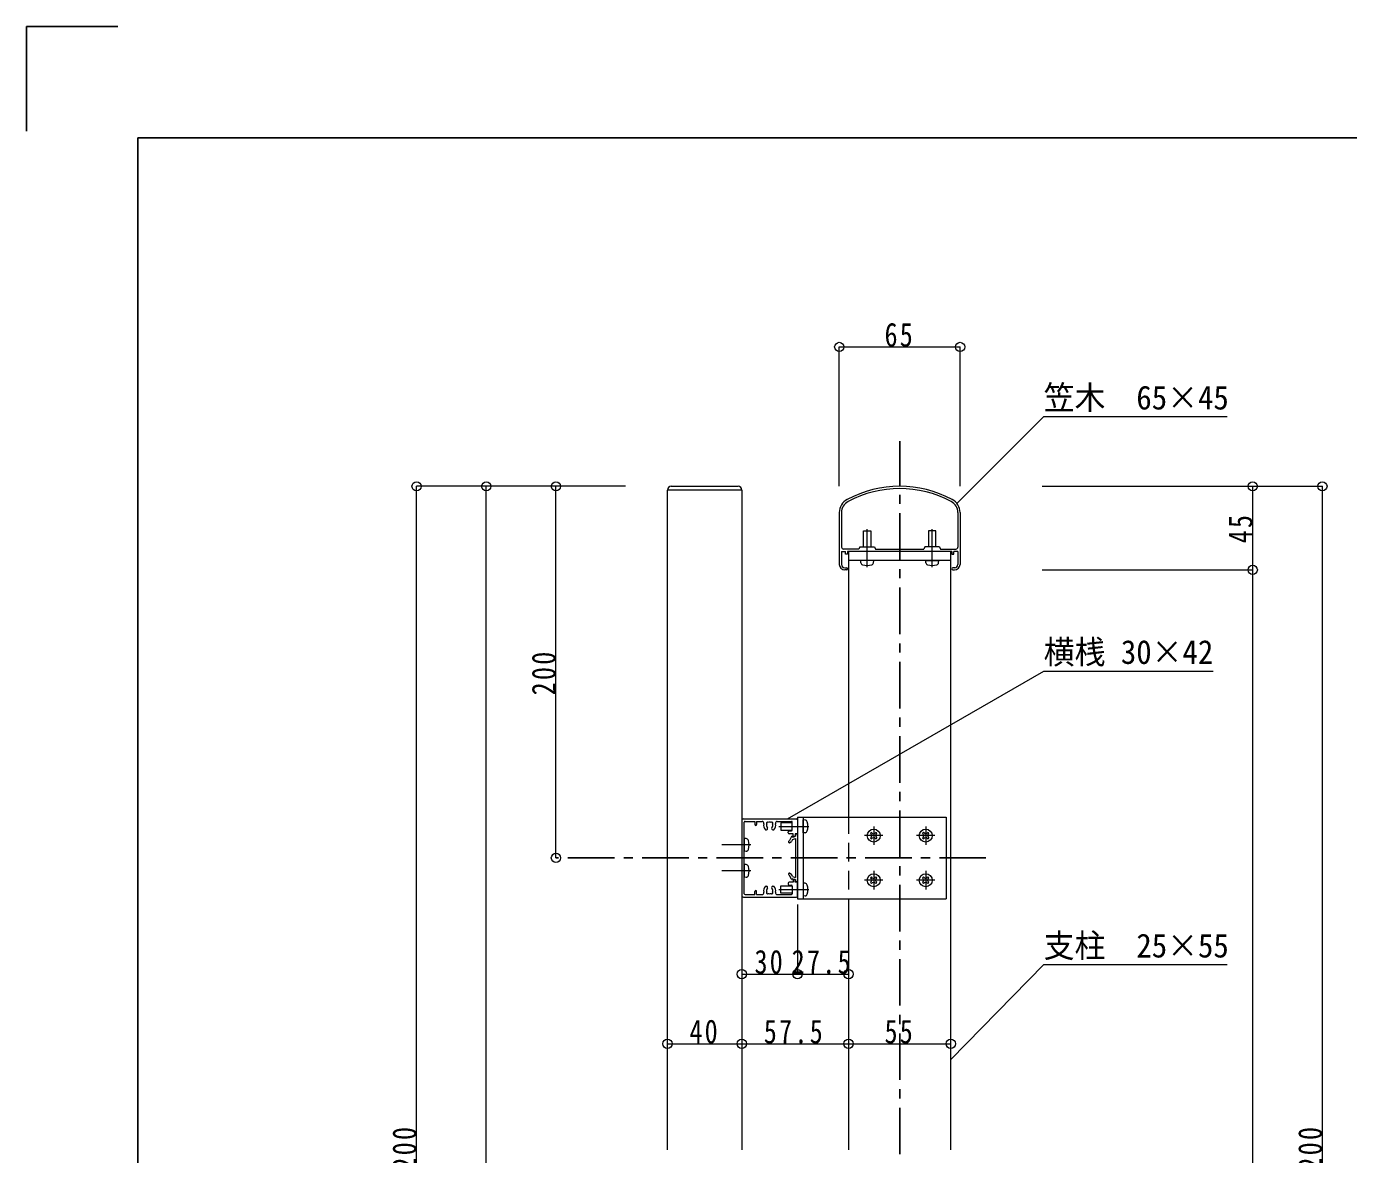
# Model space of a CAD drawing. Units: millimetres at full size, sheet at 1:5. Extents: x -1050 to 1050, y -742 to 742.
# Drawn here: x -1050 to -338, y 135 to 742 of the extents above; entities that cross this region are included whole.
import ezdxf
from ezdxf.enums import TextEntityAlignment as Align

# ---------------------------------------------------------------- set-up
doc = ezdxf.new("R2010")
doc.units = ezdxf.units.MM
doc.header["$LTSCALE"] = 5
doc.linetypes.add('CHAIN1', pattern=[8, 5, -1, 1, -1])
doc.linetypes.add('DASHED2', pattern=[3, 2, -1])
for name, color, linetype in [('0-0_通り芯', 7, 'CHAIN1'), ('1-4_印刷位置ライン', 7, 'Continuous'), ('1-5_図枠1_1', 7, 'Continuous')]:
    doc.layers.add(name, color=color, linetype=linetype)
for name, color, linetype, lineweight in [('0-3_寸法', 54, 'Continuous', 20), ('0-4_手摺部材', 92, 'Continuous', 20), ('0-5_手すり子', 12, 'Continuous', 20), ('0-9_文字', 3, 'Continuous', 20), ('0-A_支柱', 6, 'Continuous', 20)]:
    doc.layers.add(name, color=color, linetype=linetype, lineweight=lineweight)
doc.styles.add('ＭＳ ゴシック', font='')
doc.styles.get('ＭＳ ゴシック').set_extended_font_data('MS Gothic')

# ---------------------------------------------------------------- blocks, each defined once
blk = doc.blocks.new('dimension_origin')
at = {"color": 0, "linetype": 'Continuous', "lineweight": -2}
blk.add_circle((0, 0), 1.25, dxfattribs=at)

msp = doc.modelspace()

# ---------------------------------------------------------------- linework, layer by layer
at = {"layer": '0-0_通り芯'}
for p, q in [((-580, -504.511), (-580, 519.265)), ((-533.546, 295), (-765, 295))]:
    msp.add_line(p, q, dxfattribs=at)
at = {"layer": '0-3_寸法'}
for p, q in [((-612.5, 570), (-547.5, 570)), ((-612.5, 495), (-612.5, 570)), ((-547.5, 495), (-547.5, 570)), ((-727.5, 495), (-840, 495)), ((-840, -224.293), (-840, 495)), ((-802.5, -479.293), (-802.5, 495)), ((-765, 295), (-765, 495)), ((-503.329, 495), (-352.5, 495)), ((-390, 450), (-390, 495)), ((-352.5, -224.293), (-352.5, 495)), ((-503.329, 450), (-390, 450)), ((-390, -224.293), (-390, 450)), ((-635, 270), (-635, 232.5)), ((-665, 232.5), (-635, 232.5)), ((-635, 232.5), (-607.5, 232.5)), ((-705, 195), (-665, 195)), ((-665, 195), (-607.5, 195)), ((-607.5, 195), (-552.5, 195))]:
    msp.add_line(p, q, dxfattribs=at)
at = {"layer": '0-4_手摺部材'}
for p, q in [((-612.5, 480.867), (-612.5, 453)), ((-611.3, 480.867), (-611.3, 462.2)), ((-548.7, 480.867), (-548.7, 462.2)), ((-547.5, 480.867), (-547.5, 453)), ((-595.5, 471), (-595.5, 462.5)), ((-564.5, 471), (-564.5, 462.5)), ((-611.3, 460), (-611.3, 452.9)), ((-611.3, 460), (-609.2, 460)), ((-602, 461.2), (-610.3, 461.2)), ((-552, 460), (-608, 460)), ((-601.5, 462.5), (-602, 461.2)), ((-601.5, 462.5), (-593.5, 462.5)), ((-593.5, 462.5), (-593, 461.2)), ((-593, 461.2), (-567, 461.2)), ((-566.5, 462.5), (-567, 461.2)), ((-558.5, 462.5), (-566.5, 462.5)), ((-558.5, 462.5), (-558, 461.2)), ((-558, 461.2), (-549.7, 461.2)), ((-548.7, 460), (-550.8, 460)), ((-548.7, 460), (-548.7, 452.9)), ((-609.6, 451.2), (-608.6, 451.2)), ((-608.6, 450), (-609.5, 450)), ((-552.5, 455), (-607.5, 455)), ((-600.902, 453.881), (-601, 455)), ((-594, 455), (-601, 455)), ((-594.098, 453.881), (-594, 455)), ((-565.902, 453.881), (-566, 455)), ((-566, 455), (-559, 455)), ((-559.098, 453.881), (-559, 455)), ((-550.4, 451.2), (-551.4, 451.2)), ((-551.4, 450), (-550.5, 450)), ((-665, 314.962), (-665, 274.962)), ((-664, 315.962), (-635.5, 315.962)), ((-663.7, 275.762), (-663.7, 314.162)), ((-663.2, 314.662), (-658, 314.662)), ((-658, 314.662), (-658, 312.962)), ((-657, 314.662), (-657, 312.962)), ((-657, 314.662), (-654.077, 314.662)), ((-645.923, 314.662), (-638.3, 314.662)), ((-637.8, 310.062), (-637.8, 314.162)), ((-635, 317), (-555, 317)), ((-635, 317), (-635, 273)), ((-635, 315.462), (-635, 307.962)), ((-632, 317), (-632, 273)), ((-630.881, 315.364), (-632, 315.462)), ((-632, 308.462), (-632, 315.462)), ((-555, 317), (-555, 273)), ((-652.296, 310.162), (-651.674, 310.162)), ((-651.155, 310.462), (-651.136, 310.494)), ((-648.864, 310.494), (-648.845, 310.462)), ((-648.326, 310.162), (-647.704, 310.162)), ((-640, 308.462), (-640, 309.062)), ((-639.5, 309.562), (-638.3, 309.562)), ((-637.4, 307.962), (-639.5, 307.962)), ((-638.14, 306.456), (-639.23, 304.378)), ((-637.484, 306.193), (-637.828, 306.51)), ((-637.484, 306.193), (-636.1, 306.625)), ((-637.4, 306.462), (-637.4, 307.962)), ((-636.7, 306.462), (-637.4, 306.462)), ((-635, 307.962), (-636.2, 307.962)), ((-636.2, 307.962), (-636.2, 306.962)), ((-636.1, 307.65), (-636.1, 306.625)), ((-635, 307.85), (-635.9, 307.85)), ((-635, 307.85), (-635, 282.15)), ((-630.881, 308.56), (-632, 308.462)), ((-595.195, 307.545), (-595.766, 308.136)), ((-595.195, 306.455), (-595.766, 305.864)), ((-595.195, 307.545), (-594.997, 307)), ((-595.195, 306.455), (-594.997, 307)), ((-594.545, 308.195), (-595.136, 308.766)), ((-594.545, 308.195), (-594, 307.997)), ((-594.545, 305.805), (-594, 306.003)), ((-593.455, 308.195), (-594, 307.997)), ((-593.455, 305.805), (-594, 306.003)), ((-593.455, 308.195), (-592.864, 308.766)), ((-592.805, 307.545), (-593.003, 307)), ((-592.805, 306.455), (-593.003, 307)), ((-592.805, 307.545), (-592.234, 308.136)), ((-592.805, 306.455), (-592.234, 305.864)), ((-567.195, 307.545), (-567.766, 308.136)), ((-567.195, 306.455), (-567.766, 305.864)), ((-567.195, 307.545), (-566.997, 307)), ((-567.195, 306.455), (-566.997, 307)), ((-566.545, 308.195), (-567.136, 308.766)), ((-566.545, 308.195), (-566, 307.997)), ((-566.545, 305.805), (-566, 306.003)), ((-565.455, 308.195), (-566, 307.997)), ((-565.455, 305.805), (-566, 306.003)), ((-565.455, 308.195), (-564.864, 308.766)), ((-564.805, 307.545), (-565.003, 307)), ((-564.805, 306.455), (-565.003, 307)), ((-564.805, 307.545), (-564.234, 308.136)), ((-564.805, 306.455), (-564.234, 305.864)), ((-662.581, 305.402), (-663.7, 305.5)), ((-663.7, 305.5), (-663.7, 298.5)), ((-639.23, 304.378), (-639.697, 304.081)), ((-639.162, 303.236), (-638.299, 303.783)), ((-637.671, 304.982), (-638.299, 303.783)), ((-594.545, 305.805), (-595.136, 305.234)), ((-593.455, 305.805), (-592.864, 305.234)), ((-566.545, 305.805), (-567.136, 305.234)), ((-565.455, 305.805), (-564.864, 305.234)), ((-662.581, 298.598), (-663.7, 298.5)), ((-662.581, 291.402), (-663.7, 291.5)), ((-663.7, 291.5), (-663.7, 284.5)), ((-639.23, 285.622), (-639.697, 285.919)), ((-638.14, 283.544), (-639.23, 285.622)), ((-639.162, 286.764), (-638.299, 286.217)), ((-637.671, 285.018), (-638.299, 286.217)), ((-637.671, 285.018), (-636.1, 284.527)), ((-594.545, 284.195), (-595.136, 284.766)), ((-593.455, 284.195), (-592.864, 284.766)), ((-566.545, 284.195), (-567.136, 284.766)), ((-565.455, 284.195), (-564.864, 284.766)), ((-662.581, 284.598), (-663.7, 284.5)), ((-652.296, 279.762), (-651.674, 279.762)), ((-651.155, 279.462), (-651.136, 279.429)), ((-648.864, 279.429), (-648.845, 279.462)), ((-648.326, 279.762), (-647.704, 279.762)), ((-640, 281.462), (-640, 280.862)), ((-637.4, 281.962), (-639.5, 281.962)), ((-639.5, 280.362), (-638.3, 280.362)), ((-637.484, 283.807), (-637.828, 283.49)), ((-637.8, 279.862), (-637.8, 275.762)), ((-637.484, 283.807), (-636.1, 283.375)), ((-637.4, 283.462), (-637.4, 281.962)), ((-636.7, 283.462), (-637.4, 283.462)), ((-636.2, 281.962), (-636.2, 282.962)), ((-635, 281.962), (-636.2, 281.962)), ((-636.1, 283.375), (-636.1, 282.35)), ((-635, 282.15), (-635.9, 282.15)), ((-635, 274.462), (-635, 281.962)), ((-630.881, 281.364), (-632, 281.462)), ((-632, 281.462), (-632, 274.462)), ((-595.195, 283.545), (-595.766, 284.136)), ((-595.195, 282.455), (-595.766, 281.864)), ((-595.195, 283.545), (-594.997, 283)), ((-595.195, 282.455), (-594.997, 283)), ((-594.545, 281.805), (-595.136, 281.234)), ((-594.545, 284.195), (-594, 283.997)), ((-594.545, 281.805), (-594, 282.003)), ((-593.455, 284.195), (-594, 283.997)), ((-593.455, 281.805), (-594, 282.003)), ((-593.455, 281.805), (-592.864, 281.234)), ((-592.805, 283.545), (-593.003, 283)), ((-592.805, 282.455), (-593.003, 283)), ((-592.805, 283.545), (-592.234, 284.136)), ((-592.805, 282.455), (-592.234, 281.864)), ((-567.195, 283.545), (-567.766, 284.136)), ((-567.195, 282.455), (-567.766, 281.864)), ((-567.195, 283.545), (-566.997, 283)), ((-567.195, 282.455), (-566.997, 283)), ((-566.545, 281.805), (-567.136, 281.234)), ((-566.545, 284.195), (-566, 283.997)), ((-566.545, 281.805), (-566, 282.003)), ((-565.455, 284.195), (-566, 283.997)), ((-565.455, 281.805), (-566, 282.003)), ((-565.455, 281.805), (-564.864, 281.234)), ((-564.805, 283.545), (-565.003, 283)), ((-564.805, 282.455), (-565.003, 283)), ((-564.805, 283.545), (-564.234, 284.136)), ((-564.805, 282.455), (-564.234, 281.864)), ((-664, 273.962), (-635.5, 273.962)), ((-663.2, 275.262), (-658, 275.262)), ((-658, 275.262), (-658, 276.962)), ((-657, 275.262), (-657, 276.962)), ((-657, 275.262), (-654.077, 275.262)), ((-645.923, 275.262), (-638.3, 275.262)), ((-635, 273), (-555, 273)), ((-630.881, 274.56), (-632, 274.462))]:
    msp.add_line(p, q, dxfattribs=at)
at = {"layer": '0-4_手摺部材', "linetype": 'CHAIN1'}
for p, q in [((-597.5, 451.4), (-597.5, 472)), ((-562.5, 451.4), (-562.5, 472)), ((-645.028, 311.962), (-628.92, 311.962)), ((-589, 307), (-599, 307)), ((-594, 312), (-594, 302)), ((-561, 307), (-571, 307)), ((-566, 312), (-566, 302)), ((-660.1, 302), (-675.7, 302)), ((-660.1, 288), (-675.7, 288)), ((-594, 288), (-594, 278)), ((-566, 288), (-566, 278)), ((-645.028, 277.962), (-628.92, 277.962)), ((-589, 283), (-599, 283)), ((-561, 283), (-571, 283))]:
    msp.add_line(p, q, dxfattribs=at)
at = {"layer": '0-4_手摺部材'}
for points in [[(-599.5, 462.5), (-599.5, 471), (-595.5, 471)], [(-560.5, 462.5), (-560.5, 471), (-564.5, 471)], [(-608, 460), (-608, 458.5), (-609.2, 458.5), (-609.2, 460)], [(-552, 460), (-552, 458.5), (-550.8, 458.5), (-550.8, 460)], [(-637.8, 313.962), (-644, 313.962), (-644, 309.962), (-637.81, 309.962)], [(-637.671, 304.982), (-636.1, 305.473), (-636.1, 284.51)], [(-637.8, 275.962), (-644, 275.962), (-644, 279.962), (-637.81, 279.962)]]:
    msp.add_lwpolyline(points, dxfattribs=at)
for centre in [(-594, 307), (-566, 307), (-594, 283), (-566, 283)]:
    msp.add_circle(centre, 3.5, dxfattribs=at)
for centre, radius, start, end in [((-580, 435), 60, 61.89078, 118.10922), ((-580, 435), 58.8, 61.89078, 118.10922), ((-604.5, 480.867), 8, 118.10922, 180), ((-604.5, 480.867), 6.8, 118.10922, 180), ((-555.5, 480.867), 6.8, 0, 61.89078), ((-555.5, 480.867), 8, 0, 61.89078), ((-610.3, 462.2), 1, 180, 270), ((-549.7, 462.2), 1, 270, 360), ((-609.5, 453), 3, 180, 270), ((-609.6, 452.9), 1.7, 180, 270), ((-608.6, 450.6), 0.6, 270, 90), ((-599.607, 453.994), 1.3, 185, 254.11915), ((-597.5, 461.4), 9, 254.11915, 285.88085), ((-595.393, 453.994), 1.3, 285.88085, 355), ((-564.607, 453.994), 1.3, 185, 254.11915), ((-562.5, 461.4), 9, 254.11915, 285.88085), ((-560.393, 453.994), 1.3, 285.88085, 355), ((-551.4, 450.6), 0.6, 90, 270), ((-550.5, 453), 3, 270, 360), ((-550.4, 452.9), 1.7, 270, 360), ((-664, 314.962), 1, 90, 180), ((-663.2, 314.162), 0.5, 90, 180), ((-654.077, 313.662), 1, 343.59931, 90), ((-650, 312.462), 3.25, 163.59931, 225.04746), ((-650, 312.462), 1.75, 151.42643, 225.2075), ((-651.237, 313.699), 0.5, 36.7868, 233.21322), ((-650, 312.462), 1.75, 61.42643, 118.57359), ((-648.763, 313.699), 0.5, 306.7868, 143.21322), ((-650, 312.462), 1.75, 314.79249, 28.57359), ((-650, 312.462), 3.25, 314.95254, 16.40069), ((-645.923, 313.662), 1, 90, 196.40069), ((-638.3, 314.162), 0.5, 0, 90), ((-635.5, 315.462), 0.5, 0, 90), ((-630.994, 314.069), 1.3, 15.88085, 85), ((-638.4, 311.962), 9, 344.11915, 15.88085), ((-657.5, 312.962), 0.5, 180, 270), ((-657.5, 312.962), 0.5, 270, 360), ((-651.674, 310.762), 0.6, 270, 330), ((-651.656, 310.794), 0.6, 330, 45.2075), ((-648.344, 310.794), 0.6, 134.79249, 209.99996), ((-648.326, 310.762), 0.6, 209.99996, 270), ((-639.5, 309.062), 0.5, 90, 180), ((-639.5, 308.462), 0.5, 180, 270), ((-638.3, 310.062), 0.5, 270, 360), ((-637.963, 306.363), 0.2, 47.39496, 152.22556), ((-636.7, 306.962), 0.5, 270, 360), ((-635.9, 307.65), 0.2, 90, 180), ((-630.994, 309.855), 1.3, 275, 344.11915), ((-594, 307), 2.1, 122.7575, 147.2425), ((-594, 307), 2.1, 32.7575, 57.2425), ((-566, 307), 2.1, 122.7575, 147.2425), ((-566, 307), 2.1, 32.7575, 57.2425), ((-662.694, 304.107), 1.3, 15.88085, 85), ((-662.694, 299.893), 1.3, 275, 344.11915), ((-670.1, 302), 9, 344.11915, 15.88085), ((-639.43, 303.659), 0.5, 122.33645, 212.33645), ((-639.43, 303.659), 0.5, 212.33645, 302.33645), ((-594, 307), 2.1, 212.7575, 237.2425), ((-594, 307), 2.1, 302.7575, 327.25394), ((-566, 307), 2.1, 212.7575, 237.2425), ((-566, 307), 2.1, 302.7575, 327.25394), ((-662.694, 290.107), 1.3, 15.88085, 85), ((-662.694, 285.893), 1.3, 275, 344.11915), ((-670.1, 288), 9, 344.11915, 15.88085), ((-639.43, 286.341), 0.5, 147.66355, 237.66355), ((-639.43, 286.341), 0.5, 57.66355, 147.66355), ((-594, 283), 2.1, 122.7575, 147.2425), ((-594, 283), 2.1, 32.7575, 57.2425), ((-566, 283), 2.1, 122.7575, 147.2425), ((-566, 283), 2.1, 32.7575, 57.2425), ((-650, 277.462), 3.25, 134.95254, 196.40069), ((-650, 277.462), 1.75, 134.7925, 208.57357), ((-651.674, 279.162), 0.6, 30, 90), ((-651.656, 279.129), 0.6, 314.7925, 30), ((-648.344, 279.129), 0.6, 150.00004, 225.20751), ((-648.326, 279.162), 0.6, 90, 150.00004), ((-650, 277.462), 1.75, 331.42641, 45.20751), ((-650, 277.462), 3.25, 343.59931, 45.04746), ((-639.5, 281.462), 0.5, 90, 180), ((-639.5, 280.862), 0.5, 180, 270), ((-638.3, 279.862), 0.5, 0, 90), ((-637.963, 283.637), 0.2, 207.77444, 312.60504), ((-636.7, 282.962), 0.5, 0, 90), ((-635.9, 282.35), 0.2, 180, 270), ((-635.9, 282.35), 0.2, 180, 270), ((-630.994, 280.069), 1.3, 15.88085, 85), ((-638.4, 277.962), 9, 344.11915, 15.88085), ((-594, 283), 2.1, 212.7575, 237.2425), ((-594, 283), 2.1, 302.7575, 327.25394), ((-566, 283), 2.1, 212.7575, 237.2425), ((-566, 283), 2.1, 302.7575, 327.25394), ((-664, 274.962), 1, 180, 270), ((-663.2, 275.762), 0.5, 180, 270), ((-657.5, 276.962), 0.5, 90, 180), ((-657.5, 276.962), 0.5, 0, 90), ((-654.077, 276.262), 1, 270, 16.40069), ((-651.237, 276.224), 0.5, 126.78678, 323.2132), ((-650, 277.462), 1.75, 241.42641, 298.57357), ((-648.763, 276.224), 0.5, 216.78678, 53.2132), ((-645.923, 276.262), 1, 163.59931, 270), ((-638.3, 275.762), 0.5, 270, 360), ((-635.5, 274.462), 0.5, 270, 360), ((-630.994, 275.855), 1.3, 275, 344.11915)]:
    msp.add_arc(centre, radius, start, end, dxfattribs=at)
at = {"layer": '0-5_手すり子'}
for p, q in [((-665, 493), (-705, 493)), ((-705, 137.854), (-705, 493)), ((-703, 495), (-667, 495)), ((-665, 493), (-665, 137.854))]:
    msp.add_line(p, q, dxfattribs=at)
for centre, start, end in [((-703, 493), 90, 180), ((-667, 493), 360, 90)]:
    msp.add_arc(centre, 2, start, end, dxfattribs=at)
at = {"layer": '0-9_文字'}
for points in [[(-549, 486), (-502.5, 532.5), (-403.75, 532.5)], [(-640.372, 315.962), (-502.5, 395.562), (-411.25, 395.562)], [(-552.5, 186.579), (-502.5, 237.559), (-403.75, 237.559)]]:
    msp.add_lwpolyline(points, dxfattribs=at)
at = {"layer": '0-A_支柱'}
for p, q in [((-607.5, 460), (-607.5, 318.038)), ((-552.5, 137.854), (-552.5, 460)), ((-607.5, 272.538), (-607.5, 137.854))]:
    msp.add_line(p, q, dxfattribs=at)
at = {"layer": '0-A_支柱', "linetype": 'DASHED2'}
msp.add_line((-607.5, 318.038), (-607.5, 272.538), dxfattribs=at)
at = {"layer": '1-4_印刷位置ライン'}
for p in [(-1050, 686.222), (-1000.874, 742.5)]:
    msp.add_line(p, (-1050, 742.5), dxfattribs=at)
at = {"layer": '1-5_図枠1_1'}
msp.add_line((-990, 682.5), (703.535, 682.5), dxfattribs=at)
msp.add_lwpolyline([(-990, 682.5), (-990, -707.5), (990, -707.5)], dxfattribs=at)

# ---------------------------------------------------------------- block references
at = {"layer": '0-3_寸法', "xscale": 2, "yscale": 2}
for p, rotation in [((-612.5, 570), 180), ((-840, 495), 90), ((-802.5, 495), 90), ((-765, 495), 90), ((-390, 495), 90), ((-352.5, 495), 90), ((-390, 450), 90), ((-390, 450), 270), ((-765, 295), 270), ((-665, 232.5), 180), ((-635, 232.5), 180), ((-705, 195), 180), ((-665, 195), 180), ((-607.5, 195), 180)]:
    msp.add_blockref('dimension_origin', p, dxfattribs=dict(at, rotation=rotation))
for p in [(-547.5, 570), (-635, 232.5), (-607.5, 232.5), (-665, 195), (-607.5, 195), (-552.5, 195)]:
    msp.add_blockref('dimension_origin', p, dxfattribs=at)

# ---------------------------------------------------------------- texts
at = {"layer": '0-3_寸法', "char_height": 12.83, "attachment_point": 7, "style": 'ＭＳ ゴシック'}
for s, insert in [('\\T1.17;\\W0.8;65', (-588.125, 570)), ('\\T1.17;\\W0.8;30', (-658.125, 232.5)), ('\\T1.18;\\W0.8;27.5', (-638.125, 232.5)), ('\\T1.17;\\W0.8;40', (-693.125, 195)), ('\\T1.18;\\W0.8;57.5', (-653.125, 195)), ('\\T1.17;\\W0.8;55', (-588.125, 195))]:
    msp.add_mtext(s, dxfattribs=dict(at, insert=insert))
at = {"layer": '0-3_寸法', "char_height": 12.83, "attachment_point": 7, "rotation": 90, "style": 'ＭＳ ゴシック'}
for s, insert in [('\\T1.17;\\W0.8;45', (-390, 464.375)), ('\\T1.18;\\W0.8;200', (-765, 382.5)), ('\\T1.18;\\W0.8;1200', (-840, 118.479)), ('\\T1.18;\\W0.8;1200', (-352.5, 118.479))]:
    msp.add_mtext(s, dxfattribs=dict(at, insert=insert))
at = {"layer": '0-9_文字', "style": 'ＭＳ ゴシック', "width": 0.95}
for s, p in [('笠木\u300065×45', (-502.5, 532.5)), ('横桟 30×42', (-502.5, 395.562)), ('支柱\u300025×55', (-502.5, 237.559))]:
    msp.add_text(s, height=12.83, dxfattribs=at).set_placement(p, align=Align.BOTTOM_LEFT)

doc.saveas('drawing.dxf')
